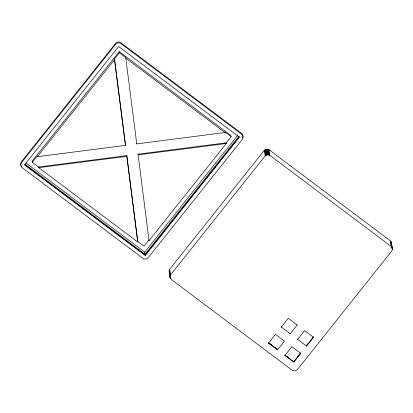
<?xml version="1.0" encoding="UTF-8"?>
<svg xmlns="http://www.w3.org/2000/svg" width="413" height="413" viewBox="0 0 413 413"><rect width="100%" height="100%" fill="white"/><g stroke="black" fill="none" stroke-linecap="round" stroke-linejoin="round"><path stroke-width="0.62" d="M391.354 242.524L392.35 249.06L391.829 250.897L297.138 369.94L294.949 370.988L292.569 370.528L171.116 279.343L170.151 277.696L169.185 271.646L169.294 270.21L169.955 268.925L264.041 150.642C265.265 149.052 267.758 148.732 269.343 149.96L390.022 240.557L391.354 242.524L391.338 244.429M392.319 248.58L391.266 246.458L269.808 155.273L267.433 154.813L265.244 155.861L170.554 274.903L170.068 276.266L170.151 277.696M226.205 142.826L226.309 143.481L149.047 240.609L138.03 154.194L226.205 142.826L231.135 136.631L230.965 135.541L119.228 51.651L32.111 161.168L32.281 162.263L38.6 167.007L38.703 167.657L137.797 242.059L126.781 155.639L38.6 167.007M32.281 162.263L37.206 156.068L37.309 156.718L125.49 145.355L114.468 58.935L119.398 52.74L119.228 51.651M37.309 156.718L114.571 59.591M239.452 136.677L145.185 255.182L144.751 252.152L237.852 135.108M238.915 136.311L145.051 254.31L25.172 164.312M145.242 255.41L239.328 137.131L118.65 46.53L24.563 164.813L145.242 255.41L145.102 254.537M268.502 343.167L275.471 334.406L284.407 341.117L277.438 349.878L268.502 343.167L268.435 342.733L277.371 349.444M281.279 327.106L288.248 318.346L297.184 325.057L290.215 333.818L281.279 327.106L281.212 326.668M284.887 355.474L291.857 346.708L300.798 353.42L293.829 362.186L284.887 355.474L284.82 355.035L293.762 361.747L293.829 362.186M297.665 339.409L304.634 330.648L313.575 337.359L306.606 346.12L297.665 339.409L297.597 338.975M297.577 356.533L300.287 353.125M307.68 343.828L306.482 345.335L306.606 346.12M313.106 337.008L312.13 338.655M293.762 361.747L300.731 352.986L300.798 353.42M306.539 345.686L313.508 336.925L313.575 337.359M136.636 143.249L136.739 143.905L224.915 132.537L224.811 131.886L231.135 136.631M38.703 167.657L126.884 156.295M226.309 143.481L138.133 154.844L138.03 154.194M119.398 52.74L125.717 57.49L125.82 58.14L224.915 132.537M126.781 155.639L137.694 241.404L144.018 246.148L148.943 239.953L149.047 240.609M271.682 344.865L270.148 343.714L270.2 344.06M275.27 347.555L277.319 349.093L277.438 349.878M286.751 356.176L288.739 357.668M25.849 162.882L144.751 252.152M24.795 164.797L145.185 255.182M169.433 272.57L169.185 271.646M391.199 242.07L392.35 249.06M391.441 243.959L392.314 249.54M390.982 241.636L391.86 247.217M390.713 241.238L391.586 246.819M390.388 240.877L391.266 246.458M297.117 324.618L297.184 325.057M268.935 149.692L269.808 155.273M268.496 149.48L269.369 155.061M268.027 149.325L268.899 154.906M267.541 149.232L268.419 154.813M267.051 149.201L267.923 154.782M266.555 149.232L267.433 154.813M266.07 149.325L266.948 154.906M265.6 149.48L266.478 155.061M265.156 149.697L266.034 155.278M264.743 149.965L265.621 155.546M264.372 150.28L265.244 155.861M290.148 333.379L290.215 333.818M169.676 269.322L170.554 274.903M169.454 269.756L170.332 275.337M169.294 270.21L170.166 275.791M169.743 273.623L169.939 274.862M170.228 276.72L170.523 278.584M169.191 270.685L170.068 276.266M169.154 271.165L170.306 278.15M125.49 145.355L114.468 58.935M137.694 241.404L137.797 242.059M125.717 57.49L136.739 143.905M21.734 166.542A3.779 3.676 -8.9 0 1 21.414 166.181M21.14 165.783A3.779 3.676 -8.9 0 1 21.45 161.705L115.537 43.422A3.779 3.676 -8.9 0 1 120.839 42.74L241.512 133.337A3.779 3.676 -8.9 0 1 242.932 136.734M242.834 137.209A3.779 3.676 -8.9 0 1 242.668 137.663M115.671 44.294L21.584 162.572A3.779 3.676 -8.9 0 0 22.24 167.73L142.919 258.332A3.779 3.676 -8.9 0 0 148.221 257.65L242.307 139.367A3.779 3.676 -8.9 0 0 241.651 134.21L120.973 43.613A3.779 3.676 -8.9 0 0 115.671 44.294"/></g></svg>
